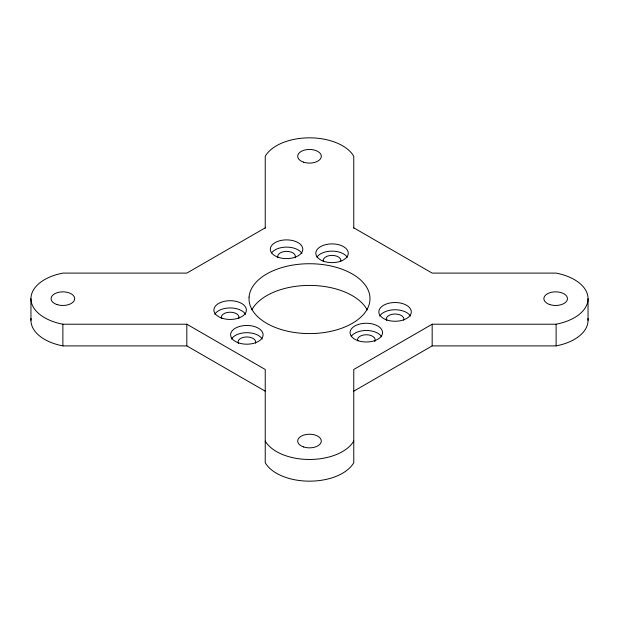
<?xml version="1.0" encoding="UTF-8"?>
<svg xmlns="http://www.w3.org/2000/svg" width="619" height="619" viewBox="0 0 619 619"><rect width="100%" height="100%" fill="white"/><g stroke="black" fill="none" stroke-linecap="round" stroke-linejoin="round"><path stroke-width="0.93" d="M265.234 227.831L186.83 273.103L62.883 273.103A46.649 26.934 0 0 0 30.95 298.66L30.95 320.34M353.766 227.831L432.17 273.103L556.117 273.103A46.649 26.934 0 0 1 588.05 298.66A46.649 26.934 0 0 1 556.117 324.217L432.17 324.217L353.766 369.481L353.766 462.726A46.649 26.934 0 0 1 309.5 481.164A46.649 26.934 0 0 1 265.234 462.726L265.234 369.481L186.83 324.217L62.883 324.217A46.649 26.934 0 0 1 30.95 298.66M353.766 391.169L432.17 345.897L556.117 345.897A46.649 26.934 0 0 0 587.942 318.476M31.058 318.476A46.649 26.934 0 0 0 62.883 345.897L186.83 345.897L265.234 391.169M588.05 298.66L588.05 320.34M556.117 324.217L556.117 345.897M432.17 324.217L432.17 345.897M353.766 228.241L353.766 156.274A46.649 26.934 0 0 0 309.5 137.836A46.649 26.934 0 0 0 265.234 156.274L265.234 228.241M186.83 324.217L186.83 345.897M62.883 324.217L62.883 345.897M251.832 309.786A60.5 34.927 0 0 1 308.277 285.421L312.239 285.452A60.5 34.927 0 0 1 367.229 309.895M277.977 257.705A8.852 5.114 0 0 1 286.744 251.368A8.852 5.114 0 0 1 295.077 257.899M353.766 441.038A46.649 26.934 0 0 1 309.5 459.476A46.649 26.934 0 0 1 265.234 441.038M357.627 340.837A8.852 5.114 0 0 1 366.324 334.74A8.852 5.114 0 0 1 374.99 340.86M374.859 341.185A8.852 5.114 0 0 1 374.688 341.502M221.594 318.623A8.852 5.114 0 0 1 229.873 312.2A8.852 5.114 0 0 1 238.826 318.313M323.358 261.489A8.852 5.114 0 0 1 332.055 255.384A8.852 5.114 0 0 1 340.721 261.504M386.48 320.348A8.852 5.114 0 0 1 394.961 314.011A8.852 5.114 0 0 1 403.727 320.216M238.253 343.282A8.852 5.114 0 0 1 246.733 336.945A8.852 5.114 0 0 1 255.5 343.15M271.571 252.892A16.233 9.37 0 0 1 287.1 247.113A16.233 9.37 0 0 1 301.94 253.465M316.889 257.14A16.233 9.37 0 0 1 332.14 251.128A16.233 9.37 0 0 1 347.267 257.249M379.71 316.116A16.233 9.37 0 0 1 395.077 309.755A16.233 9.37 0 0 1 410.451 316.116M351.313 336.264A16.233 9.37 0 0 1 366.843 330.484A16.233 9.37 0 0 1 381.683 336.837M214.785 314.282A16.233 9.37 0 0 1 230.175 307.937A16.233 9.37 0 0 1 245.526 314.313M231.483 339.042A16.233 9.37 0 0 1 246.849 332.682A16.233 9.37 0 0 1 262.224 339.042M249.062 297.074L249.016 299.364A60.5 34.927 0 0 0 306.761 333.548L310.723 333.579A60.5 34.927 0 0 0 369.938 300.238L369.984 297.948A60.5 34.927 0 0 0 312.239 263.764L308.277 263.733A60.5 34.927 0 0 0 249.062 297.074M277.552 257.04A16.233 9.37 0 0 0 302.768 249.859A16.233 9.37 0 0 0 279.393 240.845A16.233 9.37 0 0 0 277.552 257.04M323.389 261.195A16.233 9.37 0 0 0 348.265 253.635A16.233 9.37 0 0 0 324.48 244.977A16.233 9.37 0 0 0 323.389 261.195M386.96 320.008A16.233 9.37 0 0 0 411.31 311.899A16.233 9.37 0 0 0 386.96 303.782A16.233 9.37 0 0 0 386.96 320.008M358.192 340.736A16.233 9.37 0 0 0 382.542 332.62A16.233 9.37 0 0 0 358.192 324.503A16.233 9.37 0 0 0 358.192 340.736M222.004 318.189A16.233 9.37 0 0 0 246.377 310.096A16.233 9.37 0 0 0 222.051 301.956A16.233 9.37 0 0 0 222.004 318.189M238.733 342.941A16.233 9.37 0 0 0 263.083 334.825A16.233 9.37 0 0 0 238.733 326.708A16.233 9.37 0 0 0 238.733 342.941M303.596 446.941A11.807 6.817 0 0 0 321.307 441.038A11.807 6.817 0 0 0 303.596 435.142A11.807 6.817 0 0 0 303.596 446.941M549.757 304.556A11.807 6.817 0 0 0 567.468 298.66A11.807 6.817 0 0 0 549.757 292.756A11.807 6.817 0 0 0 549.757 304.556M303.596 162.178A11.807 6.817 0 0 0 321.307 156.274A11.807 6.817 0 0 0 303.596 150.371A11.807 6.817 0 0 0 303.596 162.178M56.979 304.556A11.807 6.817 0 0 0 74.69 298.66A11.807 6.817 0 0 0 56.979 292.756A11.807 6.817 0 0 0 56.979 304.556"/></g></svg>
